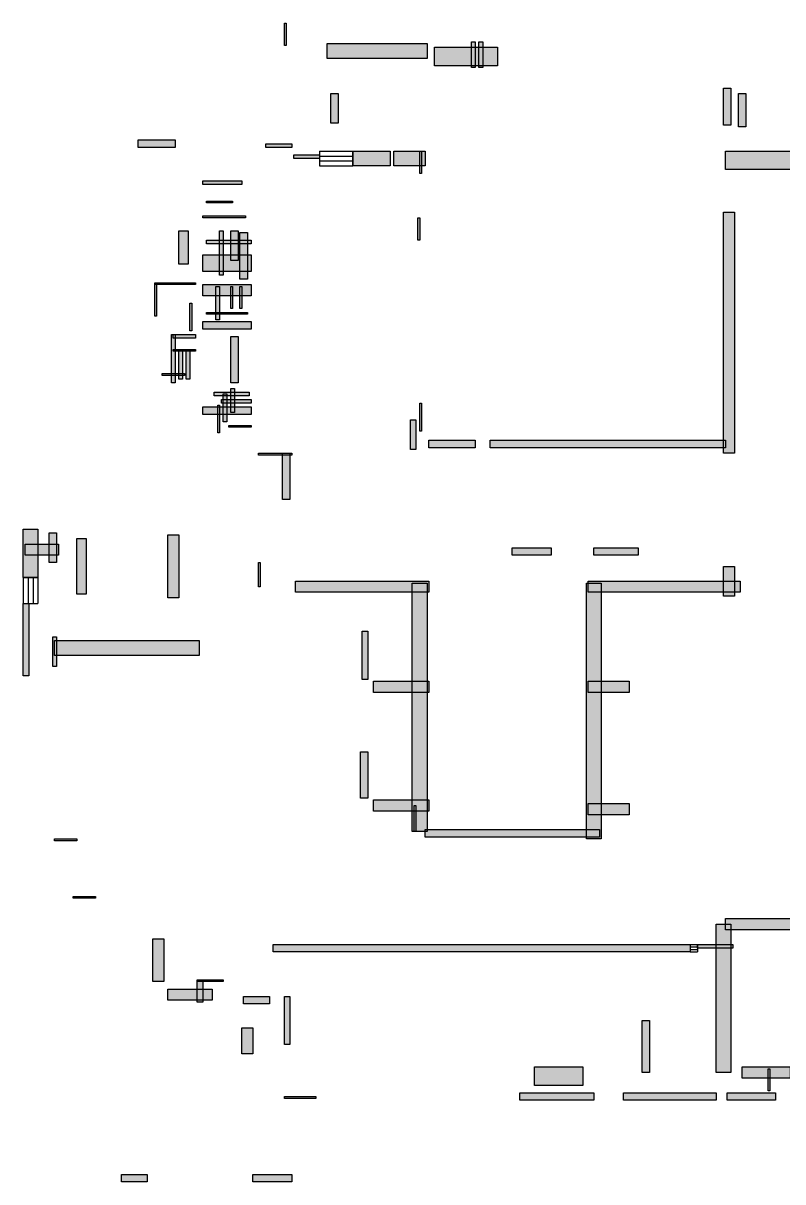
# Model space of a CAD drawing. Header units: millimetres. Extents: x 229 to 7014, y 194 to 5694.
# Drawn here: x 229 to 3837, y 194 to 5694 of the extents above; entities that cross this region are included whole.
import ezdxf

# ---------------------------------------------------------------- set-up
doc = ezdxf.new("R2010")
doc.units = ezdxf.units.MM
doc.layers.add('WALL', color=7, linetype='Continuous')
doc.layers.add('WINDOW', color=5, linetype='Continuous')

msp = doc.modelspace()

# ---------------------------------------------------------------- hatches: boundary and pattern name
at = {"layer": 'WALL'}
h = msp.add_hatch(color=256, dxfattribs=at)
h.dxf.hatch_style = 1
h.paths.add_polyline_path([(1469.6, 5693.6), (1478.4, 5693.6), (1478.4, 5588), (1469.6, 5588)])
h = msp.add_hatch(color=256, dxfattribs=at)
h.dxf.hatch_style = 1
h.paths.add_polyline_path([(1672, 5596.8), (2147.2, 5596.8), (2147.2, 5526.4), (1672, 5526.4)])
h = msp.add_hatch(color=256, dxfattribs=at)
h.dxf.hatch_style = 1
h.paths.add_polyline_path([(2182.4, 5579.2), (2481.6, 5579.2), (2481.6, 5491.2), (2182.4, 5491.2)])
h = msp.add_hatch(color=256, dxfattribs=at)
h.dxf.hatch_style = 1
h.paths.add_polyline_path([(2358.4, 5605.6), (2376, 5605.6), (2376, 5482.4), (2358.4, 5482.4)])
h = msp.add_hatch(color=256, dxfattribs=at)
h.dxf.hatch_style = 1
h.paths.add_polyline_path([(2393.6, 5605.6), (2411.2, 5605.6), (2411.2, 5482.4), (2393.6, 5482.4)])
h = msp.add_hatch(color=256, dxfattribs=at)
h.dxf.hatch_style = 1
h.paths.add_polyline_path([(1689.6, 5359.2), (1724.8, 5359.2), (1724.8, 5218.4), (1689.6, 5218.4)])
h = msp.add_hatch(color=256, dxfattribs=at)
h.dxf.hatch_style = 1
h.paths.add_polyline_path([(3555.2, 5385.6), (3590.4, 5385.6), (3590.4, 5209.6), (3555.2, 5209.6)])
h = msp.add_hatch(color=256, dxfattribs=at)
h.dxf.hatch_style = 1
h.paths.add_polyline_path([(3625.6, 5359.2), (3660.8, 5359.2), (3660.8, 5200.8), (3625.6, 5200.8)])
h = msp.add_hatch(color=256, dxfattribs=at)
h.dxf.hatch_style = 1
h.paths.add_polyline_path([(774.4, 5139.2), (950.4, 5139.2), (950.4, 5104), (774.4, 5104)])
h = msp.add_hatch(color=256, dxfattribs=at)
h.dxf.hatch_style = 1
h.paths.add_polyline_path([(1381.6, 5121.6), (1504.8, 5121.6), (1504.8, 5104), (1381.6, 5104)])
h = msp.add_hatch(color=256, dxfattribs=at)
h.dxf.hatch_style = 1
h.paths.add_polyline_path([(1513.6, 5068.8), (1636.8, 5068.8), (1636.8, 5051.2), (1513.6, 5051.2)])
h = msp.add_hatch(color=256, dxfattribs=at)
h.dxf.hatch_style = 1
h.paths.add_polyline_path([(1795.2, 5086.4), (1971.2, 5086.4), (1971.2, 5016), (1795.2, 5016)])
h = msp.add_hatch(color=256, dxfattribs=at)
h.dxf.hatch_style = 1
h.paths.add_polyline_path([(1988.8, 5086.4), (2138.4, 5086.4), (2138.4, 5016), (1988.8, 5016)])
h = msp.add_hatch(color=256, dxfattribs=at)
h.dxf.hatch_style = 1
h.paths.add_polyline_path([(2112, 5086.4), (2120.8, 5086.4), (2120.8, 4980.8), (2112, 4980.8)])
h = msp.add_hatch(color=256, dxfattribs=at)
h.dxf.hatch_style = 1
h.paths.add_polyline_path([(3564, 5086.4), (4901.6, 5086.4), (4901.6, 4998.4), (3564, 4998.4)])
h = msp.add_hatch(color=256, dxfattribs=at)
h.dxf.hatch_style = 1
h.paths.add_polyline_path([(1082.4, 4945.6), (1267.2, 4945.6), (1267.2, 4928), (1082.4, 4928)])
h = msp.add_hatch(color=256, dxfattribs=at)
h.dxf.hatch_style = 1
h.paths.add_polyline_path([(1100, 4848.8), (1223.2, 4848.8), (1223.2, 4840), (1100, 4840)])
h = msp.add_hatch(color=256, dxfattribs=at)
h.dxf.hatch_style = 1
h.paths.add_polyline_path([(3555.2, 4796), (3608, 4796), (3608, 3652), (3555.2, 3652)])
h = msp.add_hatch(color=256, dxfattribs=at)
h.dxf.hatch_style = 1
h.paths.add_polyline_path([(1082.4, 4778.4), (1284.8, 4778.4), (1284.8, 4769.6), (1082.4, 4769.6)])
h = msp.add_hatch(color=256, dxfattribs=at)
h.dxf.hatch_style = 1
h.paths.add_polyline_path([(2103.2, 4769.6), (2112, 4769.6), (2112, 4664), (2103.2, 4664)])
h = msp.add_hatch(color=256, dxfattribs=at)
h.dxf.hatch_style = 1
h.paths.add_polyline_path([(968, 4708), (1012, 4708), (1012, 4549.6), (968, 4549.6)])
h = msp.add_hatch(color=256, dxfattribs=at)
h.dxf.hatch_style = 1
h.paths.add_polyline_path([(1161.6, 4708), (1179.2, 4708), (1179.2, 4496.8), (1161.6, 4496.8)])
h = msp.add_hatch(color=256, dxfattribs=at)
h.dxf.hatch_style = 1
h.paths.add_polyline_path([(1214.4, 4708), (1249.6, 4708), (1249.6, 4567.2), (1214.4, 4567.2)])
h = msp.add_hatch(color=256, dxfattribs=at)
h.dxf.hatch_style = 1
h.paths.add_polyline_path([(1258.4, 4699.2), (1293.6, 4699.2), (1293.6, 4479.2), (1258.4, 4479.2)])
h = msp.add_hatch(color=256, dxfattribs=at)
h.dxf.hatch_style = 1
h.paths.add_polyline_path([(1100, 4664), (1311.2, 4664), (1311.2, 4646.4), (1100, 4646.4)])
h = msp.add_hatch(color=256, dxfattribs=at)
h.dxf.hatch_style = 1
h.paths.add_polyline_path([(1082.4, 4593.6), (1311.2, 4593.6), (1311.2, 4514.4), (1082.4, 4514.4)])
h = msp.add_hatch(color=256, dxfattribs=at)
h.dxf.hatch_style = 1
h.paths.add_polyline_path([(853.6, 4461.6), (1047.2, 4461.6), (1047.2, 4452.8), (853.6, 4452.8)])
h = msp.add_hatch(color=256, dxfattribs=at)
h.dxf.hatch_style = 1
h.paths.add_polyline_path([(853.6, 4461.6), (862.4, 4461.6), (862.4, 4303.2), (853.6, 4303.2)])
h = msp.add_hatch(color=256, dxfattribs=at)
h.dxf.hatch_style = 1
h.paths.add_polyline_path([(1082.4, 4452.8), (1311.2, 4452.8), (1311.2, 4400), (1082.4, 4400)])
h = msp.add_hatch(color=256, dxfattribs=at)
h.dxf.hatch_style = 1
h.paths.add_polyline_path([(1144, 4444), (1161.6, 4444), (1161.6, 4285.6), (1144, 4285.6)])
h = msp.add_hatch(color=256, dxfattribs=at)
h.dxf.hatch_style = 1
h.paths.add_polyline_path([(1214.4, 4444), (1223.2, 4444), (1223.2, 4338.4), (1214.4, 4338.4)])
h = msp.add_hatch(color=256, dxfattribs=at)
h.dxf.hatch_style = 1
h.paths.add_polyline_path([(1258.4, 4444), (1267.2, 4444), (1267.2, 4338.4), (1258.4, 4338.4)])
h = msp.add_hatch(color=256, dxfattribs=at)
h.dxf.hatch_style = 1
h.paths.add_polyline_path([(1020.8, 4364.8), (1029.6, 4364.8), (1029.6, 4232.8), (1020.8, 4232.8)])
h = msp.add_hatch(color=256, dxfattribs=at)
h.dxf.hatch_style = 1
h.paths.add_polyline_path([(1100, 4320.8), (1293.6, 4320.8), (1293.6, 4312), (1100, 4312)])
h = msp.add_hatch(color=256, dxfattribs=at)
h.dxf.hatch_style = 1
h.paths.add_polyline_path([(1082.4, 4276.8), (1311.2, 4276.8), (1311.2, 4241.6), (1082.4, 4241.6)])
h = msp.add_hatch(color=256, dxfattribs=at)
h.dxf.hatch_style = 1
h.paths.add_polyline_path([(932.8, 4215.2), (950.4, 4215.2), (950.4, 3986.4), (932.8, 3986.4)])
h = msp.add_hatch(color=256, dxfattribs=at)
h.dxf.hatch_style = 1
h.paths.add_polyline_path([(941.6, 4215.2), (1047.2, 4215.2), (1047.2, 4197.6), (941.6, 4197.6)])
h = msp.add_hatch(color=256, dxfattribs=at)
h.dxf.hatch_style = 1
h.paths.add_polyline_path([(1214.4, 4206.4), (1249.6, 4206.4), (1249.6, 3986.4), (1214.4, 3986.4)])
h = msp.add_hatch(color=256, dxfattribs=at)
h.dxf.hatch_style = 1
h.paths.add_polyline_path([(941.6, 4144.8), (1047.2, 4144.8), (1047.2, 4136), (941.6, 4136)])
h = msp.add_hatch(color=256, dxfattribs=at)
h.dxf.hatch_style = 1
h.paths.add_polyline_path([(968, 4144.8), (985.6, 4144.8), (985.6, 4004), (968, 4004)])
h = msp.add_hatch(color=256, dxfattribs=at)
h.dxf.hatch_style = 1
h.paths.add_polyline_path([(1003.2, 4144.8), (1020.8, 4144.8), (1020.8, 4004), (1003.2, 4004)])
h = msp.add_hatch(color=256, dxfattribs=at)
h.dxf.hatch_style = 1
h.paths.add_polyline_path([(888.8, 4030.4), (994.4, 4030.4), (994.4, 4021.6), (888.8, 4021.6)])
h = msp.add_hatch(color=256, dxfattribs=at)
h.dxf.hatch_style = 1
h.paths.add_polyline_path([(1214.4, 3960), (1232, 3960), (1232, 3845.6), (1214.4, 3845.6)])
h = msp.add_hatch(color=256, dxfattribs=at)
h.dxf.hatch_style = 1
h.paths.add_polyline_path([(1135.2, 3942.4), (1302.4, 3942.4), (1302.4, 3924.8), (1135.2, 3924.8)])
h = msp.add_hatch(color=256, dxfattribs=at)
h.dxf.hatch_style = 1
h.paths.add_polyline_path([(1170.4, 3907.2), (1311.2, 3907.2), (1311.2, 3889.6), (1170.4, 3889.6)])
h = msp.add_hatch(color=256, dxfattribs=at)
h.dxf.hatch_style = 1
h.paths.add_polyline_path([(1179.2, 3933.6), (1196.8, 3933.6), (1196.8, 3801.6), (1179.2, 3801.6)])
h = msp.add_hatch(color=256, dxfattribs=at)
h.dxf.hatch_style = 1
h.paths.add_polyline_path([(1082.4, 3872), (1311.2, 3872), (1311.2, 3836.8), (1082.4, 3836.8)])
h = msp.add_hatch(color=256, dxfattribs=at)
h.dxf.hatch_style = 1
h.paths.add_polyline_path([(1152.8, 3880.8), (1161.6, 3880.8), (1161.6, 3748.8), (1152.8, 3748.8)])
h = msp.add_hatch(color=256, dxfattribs=at)
h.dxf.hatch_style = 1
h.paths.add_polyline_path([(2112, 3889.6), (2120.8, 3889.6), (2120.8, 3757.6), (2112, 3757.6)])
h = msp.add_hatch(color=256, dxfattribs=at)
h.dxf.hatch_style = 1
h.paths.add_polyline_path([(2068, 3810.4), (2094.4, 3810.4), (2094.4, 3669.6), (2068, 3669.6)])
h = msp.add_hatch(color=256, dxfattribs=at)
h.dxf.hatch_style = 1
h.paths.add_polyline_path([(1205.6, 3784), (1311.2, 3784), (1311.2, 3775.2), (1205.6, 3775.2)])
h = msp.add_hatch(color=256, dxfattribs=at)
h.dxf.hatch_style = 1
h.paths.add_polyline_path([(2156, 3713.6), (2376, 3713.6), (2376, 3678.4), (2156, 3678.4)])
h = msp.add_hatch(color=256, dxfattribs=at)
h.dxf.hatch_style = 1
h.paths.add_polyline_path([(2446.4, 3713.6), (3564, 3713.6), (3564, 3678.4), (2446.4, 3678.4)])
h = msp.add_hatch(color=256, dxfattribs=at)
h.dxf.hatch_style = 1
h.paths.add_polyline_path([(1346.4, 3652), (1504.8, 3652), (1504.8, 3643.2), (1346.4, 3643.2)])
h = msp.add_hatch(color=256, dxfattribs=at)
h.dxf.hatch_style = 1
h.paths.add_polyline_path([(1460.8, 3652), (1496, 3652), (1496, 3432), (1460.8, 3432)])
h = msp.add_hatch(color=256, dxfattribs=at)
h.dxf.hatch_style = 1
h.paths.add_polyline_path([(228.8, 3291.2), (299.2, 3291.2), (299.2, 3062.4), (228.8, 3062.4)])
h = msp.add_hatch(color=256, dxfattribs=at)
h.dxf.hatch_style = 1
h.paths.add_polyline_path([(352, 3273.6), (387.2, 3273.6), (387.2, 3132.8), (352, 3132.8)])
h = msp.add_hatch(color=256, dxfattribs=at)
h.dxf.hatch_style = 1
h.paths.add_polyline_path([(484, 3247.2), (528, 3247.2), (528, 2983.2), (484, 2983.2)])
h = msp.add_hatch(color=256, dxfattribs=at)
h.dxf.hatch_style = 1
h.paths.add_polyline_path([(915.2, 3264.8), (968, 3264.8), (968, 2965.6), (915.2, 2965.6)])
h = msp.add_hatch(color=256, dxfattribs=at)
h.dxf.hatch_style = 1
h.paths.add_polyline_path([(237.6, 3220.8), (396, 3220.8), (396, 3168), (237.6, 3168)])
h = msp.add_hatch(color=256, dxfattribs=at)
h.dxf.hatch_style = 1
h.paths.add_polyline_path([(2552, 3203.2), (2736.8, 3203.2), (2736.8, 3168), (2552, 3168)])
h = msp.add_hatch(color=256, dxfattribs=at)
h.dxf.hatch_style = 1
h.paths.add_polyline_path([(2939.2, 3203.2), (3150.4, 3203.2), (3150.4, 3168), (2939.2, 3168)])
h = msp.add_hatch(color=256, dxfattribs=at)
h.dxf.hatch_style = 1
h.paths.add_polyline_path([(1346.4, 3132.8), (1355.2, 3132.8), (1355.2, 3018.4), (1346.4, 3018.4)])
h = msp.add_hatch(color=256, dxfattribs=at)
h.dxf.hatch_style = 1
h.paths.add_polyline_path([(3555.2, 3115.2), (3608, 3115.2), (3608, 2974.4), (3555.2, 2974.4)])
h = msp.add_hatch(color=256, dxfattribs=at)
h.dxf.hatch_style = 1
h.paths.add_polyline_path([(1522.4, 3044.8), (2156, 3044.8), (2156, 2992), (1522.4, 2992)])
h = msp.add_hatch(color=256, dxfattribs=at)
h.dxf.hatch_style = 1
h.paths.add_polyline_path([(2076.8, 3036), (2147.2, 3036), (2147.2, 1856.8), (2076.8, 1856.8)])
h = msp.add_hatch(color=256, dxfattribs=at)
h.dxf.hatch_style = 1
h.paths.add_polyline_path([(2904, 3036), (2974.4, 3036), (2974.4, 1821.6), (2904, 1821.6)])
h = msp.add_hatch(color=256, dxfattribs=at)
h.dxf.hatch_style = 1
h.paths.add_polyline_path([(2912.8, 3044.8), (3634.4, 3044.8), (3634.4, 2992), (2912.8, 2992)])
h = msp.add_hatch(color=256, dxfattribs=at)
h.dxf.hatch_style = 1
h.paths.add_polyline_path([(228.8, 2939.2), (255.2, 2939.2), (255.2, 2596), (228.8, 2596)])
h = msp.add_hatch(color=256, dxfattribs=at)
h.dxf.hatch_style = 1
h.paths.add_polyline_path([(1839.2, 2807.2), (1865.6, 2807.2), (1865.6, 2578.4), (1839.2, 2578.4)])
h = msp.add_hatch(color=256, dxfattribs=at)
h.dxf.hatch_style = 1
h.paths.add_polyline_path([(369.6, 2780.8), (387.2, 2780.8), (387.2, 2640), (369.6, 2640)])
h = msp.add_hatch(color=256, dxfattribs=at)
h.dxf.hatch_style = 1
h.paths.add_polyline_path([(378.4, 2763.2), (1064.8, 2763.2), (1064.8, 2692.8), (378.4, 2692.8)])
h = msp.add_hatch(color=256, dxfattribs=at)
h.dxf.hatch_style = 1
h.paths.add_polyline_path([(1892, 2569.6), (2156, 2569.6), (2156, 2516.8), (1892, 2516.8)])
h = msp.add_hatch(color=256, dxfattribs=at)
h.dxf.hatch_style = 1
h.paths.add_polyline_path([(2912.8, 2569.6), (3106.4, 2569.6), (3106.4, 2516.8), (2912.8, 2516.8)])
h = msp.add_hatch(color=256, dxfattribs=at)
h.dxf.hatch_style = 1
h.paths.add_polyline_path([(1830.4, 2235.2), (1865.6, 2235.2), (1865.6, 2015.2), (1830.4, 2015.2)])
h = msp.add_hatch(color=256, dxfattribs=at)
h.dxf.hatch_style = 1
h.paths.add_polyline_path([(1892, 2006.4), (2156, 2006.4), (2156, 1953.6), (1892, 1953.6)])
h = msp.add_hatch(color=256, dxfattribs=at)
h.dxf.hatch_style = 1
h.paths.add_polyline_path([(2085.6, 1980), (2094.4, 1980), (2094.4, 1856.8), (2085.6, 1856.8)])
h = msp.add_hatch(color=256, dxfattribs=at)
h.dxf.hatch_style = 1
h.paths.add_polyline_path([(2912.8, 1988.8), (3106.4, 1988.8), (3106.4, 1936), (2912.8, 1936)])
h = msp.add_hatch(color=256, dxfattribs=at)
h.dxf.hatch_style = 1
h.paths.add_polyline_path([(378.4, 1821.6), (484, 1821.6), (484, 1812.8), (378.4, 1812.8)])
h = msp.add_hatch(color=256, dxfattribs=at)
h.dxf.hatch_style = 1
h.paths.add_polyline_path([(2138.4, 1865.6), (2965.6, 1865.6), (2965.6, 1830.4), (2138.4, 1830.4)])
h = msp.add_hatch(color=256, dxfattribs=at)
h.dxf.hatch_style = 1
h.paths.add_polyline_path([(466.4, 1548.8), (572, 1548.8), (572, 1540), (466.4, 1540)])
h = msp.add_hatch(color=256, dxfattribs=at)
h.dxf.hatch_style = 1
h.paths.add_polyline_path([(3564, 1443.2), (4162.4, 1443.2), (4162.4, 1390.4), (3564, 1390.4)])
h = msp.add_hatch(color=256, dxfattribs=at)
h.dxf.hatch_style = 1
h.paths.add_polyline_path([(3520, 1416.8), (3590.4, 1416.8), (3590.4, 712.8), (3520, 712.8)])
h = msp.add_hatch(color=256, dxfattribs=at)
h.dxf.hatch_style = 1
h.paths.add_polyline_path([(844.8, 1346.4), (897.6, 1346.4), (897.6, 1144), (844.8, 1144)])
h = msp.add_hatch(color=256, dxfattribs=at)
h.dxf.hatch_style = 1
h.paths.add_polyline_path([(1416.8, 1320), (3396.8, 1320), (3396.8, 1284.8), (1416.8, 1284.8)])
h = msp.add_hatch(color=256, dxfattribs=at)
h.dxf.hatch_style = 1
h.paths.add_polyline_path([(3432, 1320), (3599.2, 1320), (3599.2, 1302.4), (3432, 1302.4)])
h = msp.add_hatch(color=256, dxfattribs=at)
h.dxf.hatch_style = 1
h.paths.add_polyline_path([(915.2, 1108.8), (1126.4, 1108.8), (1126.4, 1056), (915.2, 1056)])
h = msp.add_hatch(color=256, dxfattribs=at)
h.dxf.hatch_style = 1
h.paths.add_polyline_path([(1056, 1152.8), (1179.2, 1152.8), (1179.2, 1144), (1056, 1144)])
h = msp.add_hatch(color=256, dxfattribs=at)
h.dxf.hatch_style = 1
h.paths.add_polyline_path([(1056, 1152.8), (1082.4, 1152.8), (1082.4, 1047.2), (1056, 1047.2)])
h = msp.add_hatch(color=256, dxfattribs=at)
h.dxf.hatch_style = 1
h.paths.add_polyline_path([(1276, 1073.6), (1399.2, 1073.6), (1399.2, 1038.4), (1276, 1038.4)])
h = msp.add_hatch(color=256, dxfattribs=at)
h.dxf.hatch_style = 1
h.paths.add_polyline_path([(1469.6, 1073.6), (1496, 1073.6), (1496, 844.8), (1469.6, 844.8)])
h = msp.add_hatch(color=256, dxfattribs=at)
h.dxf.hatch_style = 1
h.paths.add_polyline_path([(3168, 959.2), (3203.2, 959.2), (3203.2, 712.8), (3168, 712.8)])
h = msp.add_hatch(color=256, dxfattribs=at)
h.dxf.hatch_style = 1
h.paths.add_polyline_path([(1267.2, 924), (1320, 924), (1320, 800.8), (1267.2, 800.8)])
h = msp.add_hatch(color=256, dxfattribs=at)
h.dxf.hatch_style = 1
h.paths.add_polyline_path([(2657.6, 739.2), (2886.4, 739.2), (2886.4, 651.2), (2657.6, 651.2)])
h = msp.add_hatch(color=256, dxfattribs=at)
h.dxf.hatch_style = 1
h.paths.add_polyline_path([(3643.2, 739.2), (3872, 739.2), (3872, 686.4), (3643.2, 686.4)])
h = msp.add_hatch(color=256, dxfattribs=at)
h.dxf.hatch_style = 1
h.paths.add_polyline_path([(3766.4, 730.4), (3775.2, 730.4), (3775.2, 624.8), (3766.4, 624.8)])
h = msp.add_hatch(color=256, dxfattribs=at)
h.dxf.hatch_style = 1
h.paths.add_polyline_path([(2587.2, 616), (2939.2, 616), (2939.2, 580.8), (2587.2, 580.8)])
h = msp.add_hatch(color=256, dxfattribs=at)
h.dxf.hatch_style = 1
h.paths.add_polyline_path([(3080, 616), (3520, 616), (3520, 580.8), (3080, 580.8)])
h = msp.add_hatch(color=256, dxfattribs=at)
h.dxf.hatch_style = 1
h.paths.add_polyline_path([(3572.8, 616), (3801.6, 616), (3801.6, 580.8), (3572.8, 580.8)])
h = msp.add_hatch(color=256, dxfattribs=at)
h.dxf.hatch_style = 1
h.paths.add_polyline_path([(1469.6, 598.4), (1619.2, 598.4), (1619.2, 589.6), (1469.6, 589.6)])
h = msp.add_hatch(color=256, dxfattribs=at)
h.dxf.hatch_style = 1
h.paths.add_polyline_path([(695.2, 228.8), (818.4, 228.8), (818.4, 193.6), (695.2, 193.6)])
h = msp.add_hatch(color=256, dxfattribs=at)
h.dxf.hatch_style = 1
h.paths.add_polyline_path([(1320, 228.8), (1504.8, 228.8), (1504.8, 193.6), (1320, 193.6)])

# ---------------------------------------------------------------- linework, layer by layer
for points in [[(1469.6, 5693.6), (1478.4, 5693.6), (1478.4, 5588), (1469.6, 5588)], [(1672, 5596.8), (2147.2, 5596.8), (2147.2, 5526.4), (1672, 5526.4)], [(2182.4, 5579.2), (2481.6, 5579.2), (2481.6, 5491.2), (2182.4, 5491.2)], [(2358.4, 5605.6), (2376, 5605.6), (2376, 5482.4), (2358.4, 5482.4)], [(2393.6, 5605.6), (2411.2, 5605.6), (2411.2, 5482.4), (2393.6, 5482.4)], [(1689.6, 5359.2), (1724.8, 5359.2), (1724.8, 5218.4), (1689.6, 5218.4)], [(3555.2, 5385.6), (3590.4, 5385.6), (3590.4, 5209.6), (3555.2, 5209.6)], [(3625.6, 5359.2), (3660.8, 5359.2), (3660.8, 5200.8), (3625.6, 5200.8)], [(774.4, 5139.2), (950.4, 5139.2), (950.4, 5104), (774.4, 5104)], [(1381.6, 5121.6), (1504.8, 5121.6), (1504.8, 5104), (1381.6, 5104)], [(1513.6, 5068.8), (1636.8, 5068.8), (1636.8, 5051.2), (1513.6, 5051.2)], [(1795.2, 5086.4), (1971.2, 5086.4), (1971.2, 5016), (1795.2, 5016)], [(1988.8, 5086.4), (2138.4, 5086.4), (2138.4, 5016), (1988.8, 5016)], [(2112, 5086.4), (2120.8, 5086.4), (2120.8, 4980.8), (2112, 4980.8)], [(3564, 5086.4), (4901.6, 5086.4), (4901.6, 4998.4), (3564, 4998.4)], [(1082.4, 4945.6), (1267.2, 4945.6), (1267.2, 4928), (1082.4, 4928)], [(1100, 4848.8), (1223.2, 4848.8), (1223.2, 4840), (1100, 4840)], [(3555.2, 4796), (3608, 4796), (3608, 3652), (3555.2, 3652)], [(1082.4, 4778.4), (1284.8, 4778.4), (1284.8, 4769.6), (1082.4, 4769.6)], [(2103.2, 4769.6), (2112, 4769.6), (2112, 4664), (2103.2, 4664)], [(968, 4708), (1012, 4708), (1012, 4549.6), (968, 4549.6)], [(1161.6, 4708), (1179.2, 4708), (1179.2, 4496.8), (1161.6, 4496.8)], [(1214.4, 4708), (1249.6, 4708), (1249.6, 4567.2), (1214.4, 4567.2)], [(1258.4, 4699.2), (1293.6, 4699.2), (1293.6, 4479.2), (1258.4, 4479.2)], [(1100, 4664), (1311.2, 4664), (1311.2, 4646.4), (1100, 4646.4)], [(1082.4, 4593.6), (1311.2, 4593.6), (1311.2, 4514.4), (1082.4, 4514.4)], [(853.6, 4461.6), (1047.2, 4461.6), (1047.2, 4452.8), (853.6, 4452.8)], [(853.6, 4461.6), (862.4, 4461.6), (862.4, 4303.2), (853.6, 4303.2)], [(1082.4, 4452.8), (1311.2, 4452.8), (1311.2, 4400), (1082.4, 4400)], [(1144, 4444), (1161.6, 4444), (1161.6, 4285.6), (1144, 4285.6)], [(1214.4, 4444), (1223.2, 4444), (1223.2, 4338.4), (1214.4, 4338.4)], [(1258.4, 4444), (1267.2, 4444), (1267.2, 4338.4), (1258.4, 4338.4)], [(1020.8, 4364.8), (1029.6, 4364.8), (1029.6, 4232.8), (1020.8, 4232.8)], [(1100, 4320.8), (1293.6, 4320.8), (1293.6, 4312), (1100, 4312)], [(1082.4, 4276.8), (1311.2, 4276.8), (1311.2, 4241.6), (1082.4, 4241.6)], [(932.8, 4215.2), (950.4, 4215.2), (950.4, 3986.4), (932.8, 3986.4)], [(941.6, 4215.2), (1047.2, 4215.2), (1047.2, 4197.6), (941.6, 4197.6)], [(1214.4, 4206.4), (1249.6, 4206.4), (1249.6, 3986.4), (1214.4, 3986.4)], [(941.6, 4144.8), (1047.2, 4144.8), (1047.2, 4136), (941.6, 4136)], [(968, 4144.8), (985.6, 4144.8), (985.6, 4004), (968, 4004)], [(1003.2, 4144.8), (1020.8, 4144.8), (1020.8, 4004), (1003.2, 4004)], [(888.8, 4030.4), (994.4, 4030.4), (994.4, 4021.6), (888.8, 4021.6)], [(1214.4, 3960), (1232, 3960), (1232, 3845.6), (1214.4, 3845.6)], [(1135.2, 3942.4), (1302.4, 3942.4), (1302.4, 3924.8), (1135.2, 3924.8)], [(1170.4, 3907.2), (1311.2, 3907.2), (1311.2, 3889.6), (1170.4, 3889.6)], [(1179.2, 3933.6), (1196.8, 3933.6), (1196.8, 3801.6), (1179.2, 3801.6)], [(1082.4, 3872), (1311.2, 3872), (1311.2, 3836.8), (1082.4, 3836.8)], [(1152.8, 3880.8), (1161.6, 3880.8), (1161.6, 3748.8), (1152.8, 3748.8)], [(2112, 3889.6), (2120.8, 3889.6), (2120.8, 3757.6), (2112, 3757.6)], [(2068, 3810.4), (2094.4, 3810.4), (2094.4, 3669.6), (2068, 3669.6)], [(1205.6, 3784), (1311.2, 3784), (1311.2, 3775.2), (1205.6, 3775.2)], [(2156, 3713.6), (2376, 3713.6), (2376, 3678.4), (2156, 3678.4)], [(2446.4, 3713.6), (3564, 3713.6), (3564, 3678.4), (2446.4, 3678.4)], [(1346.4, 3652), (1504.8, 3652), (1504.8, 3643.2), (1346.4, 3643.2)], [(1460.8, 3652), (1496, 3652), (1496, 3432), (1460.8, 3432)], [(228.8, 3291.2), (299.2, 3291.2), (299.2, 3062.4), (228.8, 3062.4)], [(352, 3273.6), (387.2, 3273.6), (387.2, 3132.8), (352, 3132.8)], [(484, 3247.2), (528, 3247.2), (528, 2983.2), (484, 2983.2)], [(915.2, 3264.8), (968, 3264.8), (968, 2965.6), (915.2, 2965.6)], [(237.6, 3220.8), (396, 3220.8), (396, 3168), (237.6, 3168)], [(2552, 3203.2), (2736.8, 3203.2), (2736.8, 3168), (2552, 3168)], [(2939.2, 3203.2), (3150.4, 3203.2), (3150.4, 3168), (2939.2, 3168)], [(1346.4, 3132.8), (1355.2, 3132.8), (1355.2, 3018.4), (1346.4, 3018.4)], [(3555.2, 3115.2), (3608, 3115.2), (3608, 2974.4), (3555.2, 2974.4)], [(1522.4, 3044.8), (2156, 3044.8), (2156, 2992), (1522.4, 2992)], [(2076.8, 3036), (2147.2, 3036), (2147.2, 1856.8), (2076.8, 1856.8)], [(2904, 3036), (2974.4, 3036), (2974.4, 1821.6), (2904, 1821.6)], [(2912.8, 3044.8), (3634.4, 3044.8), (3634.4, 2992), (2912.8, 2992)], [(228.8, 2939.2), (255.2, 2939.2), (255.2, 2596), (228.8, 2596)], [(1839.2, 2807.2), (1865.6, 2807.2), (1865.6, 2578.4), (1839.2, 2578.4)], [(369.6, 2780.8), (387.2, 2780.8), (387.2, 2640), (369.6, 2640)], [(378.4, 2763.2), (1064.8, 2763.2), (1064.8, 2692.8), (378.4, 2692.8)], [(1892, 2569.6), (2156, 2569.6), (2156, 2516.8), (1892, 2516.8)], [(2912.8, 2569.6), (3106.4, 2569.6), (3106.4, 2516.8), (2912.8, 2516.8)], [(1830.4, 2235.2), (1865.6, 2235.2), (1865.6, 2015.2), (1830.4, 2015.2)], [(1892, 2006.4), (2156, 2006.4), (2156, 1953.6), (1892, 1953.6)], [(2085.6, 1980), (2094.4, 1980), (2094.4, 1856.8), (2085.6, 1856.8)], [(2912.8, 1988.8), (3106.4, 1988.8), (3106.4, 1936), (2912.8, 1936)], [(378.4, 1821.6), (484, 1821.6), (484, 1812.8), (378.4, 1812.8)], [(2138.4, 1865.6), (2965.6, 1865.6), (2965.6, 1830.4), (2138.4, 1830.4)], [(466.4, 1548.8), (572, 1548.8), (572, 1540), (466.4, 1540)], [(3564, 1443.2), (4162.4, 1443.2), (4162.4, 1390.4), (3564, 1390.4)], [(3520, 1416.8), (3590.4, 1416.8), (3590.4, 712.8), (3520, 712.8)], [(844.8, 1346.4), (897.6, 1346.4), (897.6, 1144), (844.8, 1144)], [(1416.8, 1320), (3396.8, 1320), (3396.8, 1284.8), (1416.8, 1284.8)], [(3432, 1320), (3599.2, 1320), (3599.2, 1302.4), (3432, 1302.4)], [(915.2, 1108.8), (1126.4, 1108.8), (1126.4, 1056), (915.2, 1056)], [(1056, 1152.8), (1179.2, 1152.8), (1179.2, 1144), (1056, 1144)], [(1056, 1152.8), (1082.4, 1152.8), (1082.4, 1047.2), (1056, 1047.2)], [(1276, 1073.6), (1399.2, 1073.6), (1399.2, 1038.4), (1276, 1038.4)], [(1469.6, 1073.6), (1496, 1073.6), (1496, 844.8), (1469.6, 844.8)], [(3168, 959.2), (3203.2, 959.2), (3203.2, 712.8), (3168, 712.8)], [(1267.2, 924), (1320, 924), (1320, 800.8), (1267.2, 800.8)], [(2657.6, 739.2), (2886.4, 739.2), (2886.4, 651.2), (2657.6, 651.2)], [(3643.2, 739.2), (3872, 739.2), (3872, 686.4), (3643.2, 686.4)], [(3766.4, 730.4), (3775.2, 730.4), (3775.2, 624.8), (3766.4, 624.8)], [(2587.2, 616), (2939.2, 616), (2939.2, 580.8), (2587.2, 580.8)], [(3080, 616), (3520, 616), (3520, 580.8), (3080, 580.8)], [(3572.8, 616), (3801.6, 616), (3801.6, 580.8), (3572.8, 580.8)], [(1469.6, 598.4), (1619.2, 598.4), (1619.2, 589.6), (1469.6, 589.6)], [(695.2, 228.8), (818.4, 228.8), (818.4, 193.6), (695.2, 193.6)], [(1320, 228.8), (1504.8, 228.8), (1504.8, 193.6), (1320, 193.6)]]:
    msp.add_lwpolyline(points, close=True, dxfattribs=at)
at = {"layer": 'WINDOW'}
for p, q in [((1636.8, 5086.4), (1795.2, 5086.4)), ((1636.8, 5086.4), (1636.8, 5016)), ((1636.8, 5062.9), (1795.2, 5062.9)), ((1795.2, 5086.4), (1795.2, 5016)), ((1636.8, 5039.5), (1795.2, 5039.5)), ((1636.8, 5016), (1795.2, 5016)), ((228.8, 3062.4), (228.8, 2939.2)), ((228.8, 3062.4), (299.2, 3062.4)), ((252.3, 3062.4), (252.3, 2939.2)), ((275.7, 3062.4), (275.7, 2939.2)), ((299.2, 3062.4), (299.2, 2939.2)), ((228.8, 2939.2), (299.2, 2939.2)), ((3396.8, 1320), (3432, 1320)), ((3396.8, 1320), (3396.8, 1284.8)), ((3432, 1320), (3432, 1284.8)), ((3396.8, 1308.3), (3432, 1308.3)), ((3396.8, 1296.5), (3432, 1296.5)), ((3396.8, 1284.8), (3432, 1284.8))]:
    msp.add_line(p, q, dxfattribs=at)

doc.saveas('drawing.dxf')
